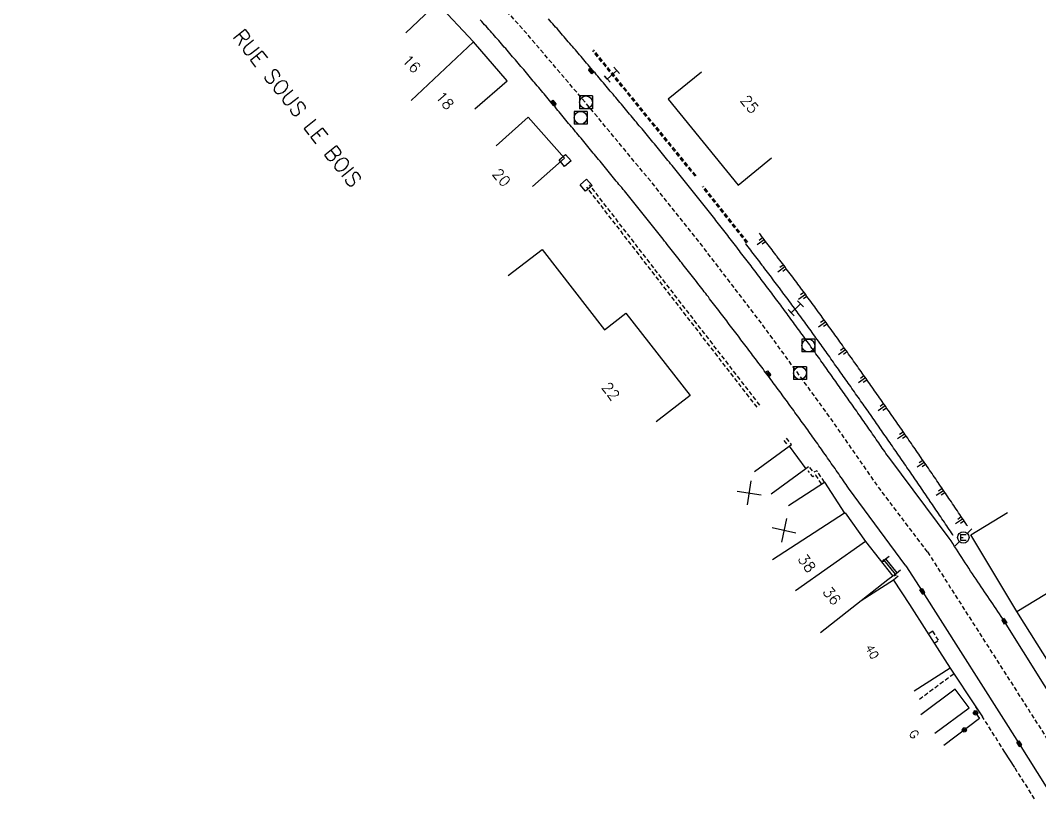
# Model space of a CAD drawing. Header units: millimetres. Extents: x 169000 to 170001, y 126000 to 127001.
# Drawn here: x 169081.7 to 169200.6, y 126756.6 to 126847.5 of the extents above; entities that cross this region are included whole.
import ezdxf
from ezdxf.enums import TextEntityAlignment as Align

# ---------------------------------------------------------------- set-up
doc = ezdxf.new("R2010")
doc.units = ezdxf.units.MM
doc.linetypes.add('DASHED', pattern=[0.75, 0.5, -0.25])
doc.layers.get('0').update_dxf_attribs({"linetype": 'CONTINUOUS'})
for name, color, linetype in [('W0001', 6, 'DASHED'), ('W0008', 7, 'CONTINUOUS'), ('W0100', 7, 'CONTINUOUS'), ('W0105', 7, 'CONTINUOUS'), ('W0112', 1, 'DASHED'), ('W0211', 2, 'CONTINUOUS'), ('W0322', 7, 'CONTINUOUS'), ('W0400', 7, 'CONTINUOUS'), ('W0420', 7, 'CONTINUOUS'), ('W0471', 7, 'CONTINUOUS'), ('W0989', 7, 'CONTINUOUS'), ('W0991', 7, 'CONTINUOUS'), ('W1102', 7, 'CONTINUOUS'), ('W1474', 7, 'CONTINUOUS')]:
    doc.layers.add(name, color=color, linetype=linetype)
doc.styles.get("Standard").update_dxf_attribs({"font": 'romans.shx', "width": 0.85})

# ---------------------------------------------------------------- blocks, each defined once
blk = doc.blocks.new('T400')
for p, q in [((-0.15, 0.3), (0.15, 0.3)), ((-0.15, -0.25), (-0.15, 0.3)), ((-0.15, 0.15), (0.15, 0.15)), ((-0.15, 0), (0.15, 0)), ((0.15, 0.3), (0.15, -0.25)), ((-0.15, -0.15), (0.15, -0.15)), ((-0.15, -0.25), (-0.15, -0.3)), ((-0.15, -0.3), (0.15, -0.3)), ((0.15, -0.3), (0.15, -0.25))]:
    blk.add_line(p, q)
blk = doc.blocks.new('T471')
for p, q in [((-0.333334, 0.333334), (-0.333334, -0.333334)), ((-0.333334, 0.333334), (0.333334, 0.333334)), ((-0.333334, 0), (0, 0)), ((0.500001, 0.500001), (1.000002, 1.000002)), ((-0.500001, -0.500001), (-1.000002, -1.000002)), ((-0.333334, -0.333334), (0.333334, -0.333334))]:
    blk.add_line(p, q)
blk.add_ellipse((0, 0), major_axis=(0.471405, 0.471405), ratio=1, start_param=5.4977871438, end_param=11.780972451)
blk = doc.blocks.new('t322o')
at = {"color": 0, "linetype": 'Continuous'}
for radius in [0.25, 0.15]:
    blk.add_circle((0, 0), radius, dxfattribs=at)
blk = doc.blocks.new('t991o')
at = {"color": 0, "linetype": 'Continuous'}
for p, q in [((-1, 1), (1, -1)), ((-1, -1), (1, 1))]:
    blk.add_line(p, q, dxfattribs=at)
blk = doc.blocks.new('t211o')
at = {"color": 0, "linetype": 'Continuous'}
for p, q in [((-0.29, 0.5), (-0.29, 0)), ((0, 1), (0, 0)), ((0.29, 0.5), (0.29, 0))]:
    blk.add_line(p, q, dxfattribs=at)
blk = doc.blocks.new('t105o')
for p, q in [((-0.5, 0), (0.5, 0)), ((0.5, 0), (0.2, 0.1)), ((0.5, 0), (0.2, -0.1))]:
    blk.add_line(p, q)
blk = doc.blocks.new('T420')
for p, q in [((0.75, 0.75), (-0.75, 0.75)), ((-0.75, 0.75), (-0.75, -0.75)), ((0.75, 0.75), (0.75, -0.75)), ((0.75, -0.75), (-0.75, -0.75))]:
    blk.add_line(p, q)
blk.add_ellipse((0, 0), major_axis=(-0.53, 0.53), ratio=1, start_param=3.926991, end_param=10.210176)
blk = doc.blocks.new('t112o')
at = {"color": 0, "linetype": 'Continuous'}
for p, q in [((-0.5, 0.5), (0.5, 0.5)), ((-0.5, -0.5), (-0.5, 0.5)), ((0.5, 0.5), (0.5, -0.5)), ((0.5, -0.5), (-0.5, -0.5))]:
    blk.add_line(p, q, dxfattribs=at)
blk = doc.blocks.new('T1474')
at = {"color": 0, "linetype": 'Continuous', "flags": 128}
for points in [[(-0.75, -0.5), (-0.75, 0.5)], [(-0.75, 0), (0.75, 0)], [(0.75, 0), (0.75, -0.5), (0.75, 0.5)]]:
    blk.add_lwpolyline(points, dxfattribs=at)

msp = doc.modelspace()

# ---------------------------------------------------------------- linework, layer by layer
at = {"layer": 'W0001', "flags": 128}
msp.add_lwpolyline([(169187.55, 126785.47), (169181.79, 126793.08), (169175.99, 126801.41), (169168.32, 126811.95), (169161.64, 126820.68), (169155.21, 126828.76), (169147.75, 126837.77), (169140.53, 126846.24), (169133.47, 126854.12), (169128.31, 126859.66), (169122.86, 126865.46), (169115.67, 126872.71), (169108.06, 126879.98), (169099.29, 126888.21), (169092.98, 126894.07), (169087.69, 126898.93), (169081.69, 126904.4)], dxfattribs=at)
msp.add_lwpolyline([(169187.55, 126785.47), (169200.8, 126764.76), (169215.43, 126741.64, 0.0001), (169216.83, 126739.49, -0.047), (169218.02, 126737.25), (169224.73, 126720.27), (169232.07, 126708.22), (169240.71, 126694.61), (169255.7, 126670.84), (169255.7, 126670.84)], format="xyb", dxfattribs=at)
at = {"layer": 'W0008'}
msp.add_line((169197.72, 126760.31), (169196.57, 126762.11), dxfattribs=at)
at = {"layer": 'W0008', "flags": 128}
for points in [[(169185.02, 126783.86), (169178.32, 126792.92), (169178.18, 126793.13), (169178.04, 126793.33), (169177.89, 126793.54), (169177.75, 126793.75), (169177.61, 126793.96), (169177.47, 126794.16), (169177.32, 126794.37), (169177.18, 126794.57), (169177.04, 126794.78), (169176.89, 126794.99), (169176.75, 126795.19), (169176.61, 126795.4), (169176.46, 126795.61), (169176.32, 126795.81), (169176.18, 126796.02), (169176.03, 126796.23), (169175.89, 126796.43), (169175.74, 126796.64), (169175.6, 126796.84), (169175.45, 126797.05), (169175.31, 126797.26), (169175.16, 126797.46), (169175.02, 126797.67), (169174.87, 126797.87), (169174.73, 126798.08), (169174.58, 126798.28), (169174.43, 126798.49), (169174.29, 126798.69), (169174.14, 126798.9), (169174, 126799.1), (169173.85, 126799.31), (169173.7, 126799.51), (169173.56, 126799.72), (169173.41, 126799.92), (169173.26, 126800.13), (169173.12, 126800.33), (169172.97, 126800.54), (169172.82, 126800.74), (169172.67, 126800.94), (169172.53, 126801.15), (169172.38, 126801.35), (169172.23, 126801.56), (169172.08, 126801.76), (169171.93, 126801.96), (169171.79, 126802.17), (169171.64, 126802.37), (169171.49, 126802.57), (169171.34, 126802.78), (169171.19, 126802.98), (169171.04, 126803.18), (169170.89, 126803.39), (169170.75, 126803.59), (169170.6, 126803.79), (169170.45, 126803.99), (169170.3, 126804.2), (169170.15, 126804.4), (169170, 126804.6), (169169.85, 126804.8), (169169.7, 126805.01), (169169.55, 126805.21), (169169.4, 126805.41), (169169.25, 126805.61), (169169.1, 126805.82), (169168.95, 126806.02), (169168.8, 126806.22), (169168.65, 126806.42), (169168.5, 126806.62), (169168.35, 126806.82), (169168.2, 126807.02), (169168.05, 126807.22), (169167.9, 126807.43), (169167.75, 126807.63), (169167.6, 126807.83), (169167.44, 126808.03), (169167.29, 126808.23), (169167.14, 126808.43), (169166.99, 126808.63), (169166.84, 126808.83), (169166.69, 126809.03), (169166.54, 126809.23), (169166.39, 126809.43), (169166.24, 126809.63), (169166.08, 126809.83), (169165.93, 126810.03), (169165.78, 126810.23), (169165.63, 126810.43), (169165.48, 126810.63), (169165.33, 126810.83), (169165.17, 126811.03), (169165.02, 126811.23), (169164.87, 126811.43), (169164.72, 126811.63), (169164.56, 126811.83), (169164.41, 126812.03), (169164.26, 126812.23), (169164.11, 126812.43), (169163.96, 126812.63), (169163.8, 126812.83), (169163.65, 126813.03), (169163.5, 126813.23), (169163.34, 126813.43), (169163.19, 126813.63), (169163.04, 126813.83), (169162.89, 126814.03), (169162.73, 126814.23), (169162.58, 126814.43), (169162.43, 126814.63), (169162.27, 126814.82), (169162.12, 126815.02), (169161.97, 126815.22), (169161.81, 126815.42), (169161.66, 126815.62), (169161.5, 126815.82), (169161.35, 126816.02), (169161.2, 126816.22), (169161.04, 126816.41), (169160.89, 126816.61), (169160.74, 126816.81), (169160.58, 126817.01), (169160.43, 126817.21), (169160.27, 126817.41), (169160.12, 126817.6), (169159.96, 126817.8), (169159.81, 126818), (169159.65, 126818.2), (169159.5, 126818.4), (169159.35, 126818.59), (169159.19, 126818.79), (169159.04, 126818.99), (169158.88, 126819.19), (169158.73, 126819.38), (169158.57, 126819.58), (169158.42, 126819.78), (169158.26, 126819.98), (169158.11, 126820.17), (169157.95, 126820.37), (169157.79, 126820.57), (169157.64, 126820.77), (169157.48, 126820.96), (169157.33, 126821.16), (169157.17, 126821.36), (169157.02, 126821.56), (169156.86, 126821.75), (169156.7, 126821.95), (169156.55, 126822.15), (169156.39, 126822.34), (169156.24, 126822.54), (169156.08, 126822.74), (169155.93, 126822.93), (169155.77, 126823.13), (169155.61, 126823.32), (169155.46, 126823.52), (169155.3, 126823.71), (169155.15, 126823.91), (169154.99, 126824.1), (169154.84, 126824.3), (169154.68, 126824.49), (169154.52, 126824.68), (169154.37, 126824.88), (169154.21, 126825.07), (169154.06, 126825.27), (169153.9, 126825.46), (169153.74, 126825.65), (169153.59, 126825.85), (169153.43, 126826.04), (169153.27, 126826.24), (169153.12, 126826.43), (169152.96, 126826.62), (169152.8, 126826.82), (169152.65, 126827.01), (169152.49, 126827.2), (169152.33, 126827.4), (169152.17, 126827.59), (169152.02, 126827.78), (169151.86, 126827.98), (169151.7, 126828.17), (169151.54, 126828.36), (169151.39, 126828.56), (169151.23, 126828.75), (169151.07, 126828.94), (169150.91, 126829.13), (169150.76, 126829.33), (169150.6, 126829.52), (169150.44, 126829.71), (169150.28, 126829.91), (169150.12, 126830.1), (169149.97, 126830.29), (169149.81, 126830.48), (169149.65, 126830.68), (169149.49, 126830.87), (169149.33, 126831.06), (169149.17, 126831.25), (169149.01, 126831.44), (169148.86, 126831.64), (169148.7, 126831.83), (169148.54, 126832.02), (169148.38, 126832.21), (169148.22, 126832.4), (169148.06, 126832.6), (169147.9, 126832.79), (169147.74, 126832.98), (169147.58, 126833.17), (169147.43, 126833.36), (169147.27, 126833.56), (169147.11, 126833.75), (169146.95, 126833.94), (169146.79, 126834.13), (169146.63, 126834.32), (169146.47, 126834.51), (169146.31, 126834.71), (169146.15, 126834.9), (169145.99, 126835.09), (169145.83, 126835.28), (169145.67, 126835.47), (169145.51, 126835.66), (169145.35, 126835.85), (169145.19, 126836.05), (169145.03, 126836.24), (169144.87, 126836.43), (169144.71, 126836.62), (169144.55, 126836.81), (169144.4, 126837), (169144.24, 126837.19), (169144.08, 126837.39), (169143.92, 126837.58), (169143.76, 126837.77), (169143.6, 126837.96), (169143.44, 126838.15), (169143.28, 126838.34), (169143.12, 126838.53), (169142.96, 126838.72), (169142.81, 126838.91), (169142.65, 126839.1), (169142.49, 126839.29), (169142.33, 126839.48), (169142.17, 126839.66), (169142.01, 126839.85), (169141.85, 126840.04), (169141.69, 126840.23), (169141.53, 126840.42), (169141.37, 126840.61), (169141.21, 126840.8), (169141.05, 126840.99), (169140.89, 126841.18), (169140.74, 126841.37), (169140.58, 126841.56), (169140.42, 126841.75), (169140.26, 126841.94), (169140.1, 126842.13), (169139.93, 126842.32), (169139.77, 126842.5), (169139.61, 126842.69), (169139.45, 126842.88), (169139.29, 126843.07), (169139.13, 126843.26), (169138.97, 126843.45), (169138.81, 126843.63), (169138.65, 126843.82), (169138.49, 126844.01), (169138.32, 126844.2), (169138.16, 126844.38), (169138, 126844.57), (169137.84, 126844.76), (169137.67, 126844.94), (169137.51, 126845.13), (169137.35, 126845.32), (169137.18, 126845.5), (169137.02, 126845.69), (169136.86, 126845.87), (169136.69, 126846.06), (169136.53, 126846.24), (169136.36, 126846.43), (169136.19, 126846.62), (169136.03, 126846.81), (169135.86, 126846.99), (169135.69, 126847.18), (169135.53, 126847.37), (169135.36, 126847.55)], [(169190.08, 126787.08), (169183.13, 126796.36), (169182.98, 126796.56), (169182.84, 126796.77), (169182.7, 126796.97), (169182.56, 126797.18), (169182.42, 126797.38), (169182.27, 126797.59), (169182.13, 126797.79), (169181.99, 126798), (169181.85, 126798.2), (169181.71, 126798.41), (169181.56, 126798.61), (169181.42, 126798.82), (169181.28, 126799.02), (169181.14, 126799.23), (169180.99, 126799.43), (169180.85, 126799.64), (169180.71, 126799.84), (169180.57, 126800.05), (169180.42, 126800.25), (169180.28, 126800.46), (169180.14, 126800.66), (169179.99, 126800.86), (169179.85, 126801.07), (169179.71, 126801.27), (169179.57, 126801.48), (169179.42, 126801.68), (169179.28, 126801.89), (169179.14, 126802.09), (169178.99, 126802.29), (169178.85, 126802.5), (169178.71, 126802.7), (169178.56, 126802.91), (169178.42, 126803.11), (169178.27, 126803.31), (169178.13, 126803.52), (169177.99, 126803.72), (169177.84, 126803.93), (169177.7, 126804.13), (169177.56, 126804.33), (169177.41, 126804.54), (169177.27, 126804.74), (169177.12, 126804.94), (169176.98, 126805.15), (169176.84, 126805.35), (169176.69, 126805.55), (169176.55, 126805.76), (169176.4, 126805.96), (169176.26, 126806.16), (169176.11, 126806.37), (169175.97, 126806.57), (169175.83, 126806.77), (169175.68, 126806.98), (169175.54, 126807.18), (169175.39, 126807.38), (169175.25, 126807.59), (169175.1, 126807.79), (169174.96, 126807.99), (169174.81, 126808.2), (169174.67, 126808.4), (169174.52, 126808.6), (169174.38, 126808.81), (169174.23, 126809.01), (169174.09, 126809.21), (169173.94, 126809.41), (169173.8, 126809.62), (169173.65, 126809.82), (169173.51, 126810.02), (169173.36, 126810.23), (169173.21, 126810.43), (169173.07, 126810.63), (169172.92, 126810.83), (169172.77, 126811.04), (169172.63, 126811.24), (169172.48, 126811.44), (169172.33, 126811.64), (169172.19, 126811.85), (169172.04, 126812.05), (169171.89, 126812.25), (169171.74, 126812.45), (169171.59, 126812.65), (169171.45, 126812.85), (169171.3, 126813.06), (169171.15, 126813.26), (169171, 126813.46), (169170.85, 126813.66), (169170.7, 126813.86), (169170.55, 126814.06), (169170.41, 126814.26), (169170.26, 126814.46), (169170.11, 126814.66), (169169.96, 126814.86), (169169.81, 126815.06), (169169.66, 126815.26), (169169.51, 126815.46), (169169.36, 126815.66), (169169.21, 126815.86), (169169.06, 126816.06), (169168.91, 126816.26), (169168.76, 126816.46), (169168.61, 126816.66), (169168.46, 126816.86), (169168.3, 126817.06), (169168.15, 126817.26), (169168, 126817.46), (169167.85, 126817.66), (169167.7, 126817.86), (169167.55, 126818.06), (169167.4, 126818.26), (169167.25, 126818.46), (169167.1, 126818.65), (169166.95, 126818.85), (169166.8, 126819.05), (169166.65, 126819.24), (169166.5, 126819.44), (169166.35, 126819.64), (169166.2, 126819.84), (169166.04, 126820.03), (169165.89, 126820.23), (169165.74, 126820.43), (169165.59, 126820.62), (169165.44, 126820.82), (169165.29, 126821.02), (169165.14, 126821.21), (169164.99, 126821.41), (169164.84, 126821.6), (169164.69, 126821.8), (169164.53, 126822), (169164.38, 126822.19), (169164.23, 126822.39), (169164.08, 126822.58), (169163.93, 126822.78), (169163.78, 126822.98), (169163.62, 126823.17), (169163.47, 126823.37), (169163.32, 126823.56), (169163.17, 126823.76), (169163.01, 126823.95), (169162.86, 126824.15), (169162.71, 126824.34), (169162.56, 126824.54), (169162.4, 126824.73), (169162.25, 126824.93), (169162.1, 126825.12), (169161.94, 126825.32), (169161.79, 126825.51), (169161.64, 126825.71), (169161.48, 126825.9), (169161.33, 126826.09), (169161.17, 126826.29), (169161.02, 126826.48), (169160.87, 126826.68), (169160.71, 126826.87), (169160.56, 126827.06), (169160.4, 126827.26), (169160.25, 126827.45), (169160.09, 126827.65), (169159.94, 126827.84), (169159.78, 126828.03), (169159.63, 126828.23), (169159.47, 126828.42), (169159.31, 126828.62), (169159.15, 126828.81), (169159, 126829.01), (169158.84, 126829.2), (169158.68, 126829.4), (169158.52, 126829.59), (169158.37, 126829.79), (169158.21, 126829.98), (169158.05, 126830.18), (169157.89, 126830.37), (169157.73, 126830.57), (169157.57, 126830.76), (169157.42, 126830.95), (169157.26, 126831.15), (169157.1, 126831.34), (169156.94, 126831.54), (169156.78, 126831.73), (169156.62, 126831.92), (169156.46, 126832.12), (169156.3, 126832.31), (169156.15, 126832.51), (169155.99, 126832.7), (169155.83, 126832.89), (169155.67, 126833.09), (169155.51, 126833.28), (169155.35, 126833.47), (169155.19, 126833.67), (169155.03, 126833.86), (169154.87, 126834.05), (169154.71, 126834.25), (169154.55, 126834.44), (169154.39, 126834.63), (169154.23, 126834.83), (169154.07, 126835.02), (169153.91, 126835.21), (169153.75, 126835.4), (169153.59, 126835.6), (169153.43, 126835.79), (169153.27, 126835.98), (169153.11, 126836.18), (169152.95, 126836.37), (169152.78, 126836.56), (169152.62, 126836.75), (169152.46, 126836.94), (169152.3, 126837.14), (169152.14, 126837.33), (169151.98, 126837.52), (169151.82, 126837.71), (169151.66, 126837.91), (169151.5, 126838.1), (169151.34, 126838.29), (169151.17, 126838.48), (169151.01, 126838.67), (169150.85, 126838.87), (169150.69, 126839.06), (169150.53, 126839.25), (169150.37, 126839.44), (169150.2, 126839.63), (169150.04, 126839.82), (169149.88, 126840.02), (169149.72, 126840.21), (169149.56, 126840.4), (169149.4, 126840.59), (169149.23, 126840.78), (169149.07, 126840.97), (169148.91, 126841.16), (169148.75, 126841.36), (169148.58, 126841.55), (169148.42, 126841.74), (169148.26, 126841.93), (169148.09, 126842.13), (169147.93, 126842.32), (169147.77, 126842.51), (169147.6, 126842.7), (169147.44, 126842.89), (169147.28, 126843.09), (169147.11, 126843.28), (169146.95, 126843.47), (169146.78, 126843.66), (169146.62, 126843.85), (169146.45, 126844.04), (169146.29, 126844.24), (169146.13, 126844.43), (169145.96, 126844.62), (169145.8, 126844.81), (169145.63, 126845), (169145.47, 126845.19), (169145.3, 126845.38), (169145.14, 126845.57), (169144.97, 126845.76), (169144.81, 126845.96), (169144.64, 126846.15), (169144.47, 126846.34), (169144.31, 126846.53), (169144.14, 126846.72), (169143.98, 126846.91), (169143.81, 126847.1), (169143.64, 126847.29), (169143.48, 126847.48), (169143.31, 126847.67)]]:
    msp.add_lwpolyline(points, dxfattribs=at)
at = {"layer": 'W0008'}
for points in [[(169203.36, 126766.43), (169196.51, 126777.37, 0.0093), (169194.99, 126779.69, -0.0003), (169193.42, 126781.98, -0.0042), (169191.74, 126784.52, -0.0014), (169190.08, 126787.08), (169190.08, 126787.08)], [(169185.02, 126783.86), (169186.94, 126780.88), (169198.24, 126763.1), (169208.95, 126746.03, 0.0012)]]:
    msp.add_lwpolyline(points, format="xyb", dxfattribs=at)
msp.add_lwpolyline([(169190.2, 126771.93), (169193.17, 126767.39), (169193.43, 126767.04), (169193.97, 126766.23), (169193.97, 126766.23)], dxfattribs=at)
at = {"layer": 'W0100', "flags": 128}
for points in [[(169134.71, 126837.18), (169138.49, 126840.46), (169134.55, 126845), (169130.31, 126849.49), (169126.67, 126846.05)], [(169161.17, 126841.46), (169157.29, 126838.3), (169165.45, 126828.28), (169169.32, 126831.44)], [(169141.46, 126828.1), (169145.2, 126831.42), (169140.95, 126836.2), (169137.21, 126832.87)], [(169138.63, 126817.72), (169142.58, 126820.78), (169149.87, 126811.4), (169152.36, 126813.32), (169159.85, 126803.72), (169155.9, 126800.65)], [(169167.37, 126794.85), (169171.41, 126797.8), (169173.33, 126795.18), (169169.29, 126792.23)], [(169171.31, 126790.91), (169175.52, 126793.62), (169177.86, 126789.98), (169177.95, 126790.05), (169180.32, 126786.68), (169183.49, 126782.64), (169182.92, 126782.2)], [(169183.81, 126782.86), (169182.5, 126784.5)], [(169184, 126783.02), (169182.69, 126784.65)]]:
    msp.add_lwpolyline(points, dxfattribs=at)
at = {"layer": 'W0100'}
for points in [[(169226.02, 126749.22), (169224.16, 126747.49), (169225.82, 126745.81), (169221.17, 126741.71), (169218.85, 126745.46), (169215.87, 126750.19), (169209.42, 126760.12), (169206.04, 126765.52), (169201.85, 126772.32), (169197.98, 126778.53), (169192.61, 126787.48), (169196.89, 126790.06), (169196.89, 126790.06)], [(169184.13, 126782.63), (169183.56, 126782.19), (169185.46, 126779.35), (169187.44, 126776.22), (169190.2, 126771.93), (169186, 126769.22), (169186, 126769.22)], [(169188.4, 126764.31), (169192.41, 126767.29), (169190.79, 126769.46), (169186.78, 126766.47), (169186.78, 126766.47)]]:
    msp.add_lwpolyline(points, dxfattribs=at)
at = {"layer": 'W0112'}
for p, q in [((169190.6, 126771.23), (169186.61, 126768.27)), ((169193.43, 126767.04), (169193.17, 126767.39)), ((169196.57, 126762.11), (169193.97, 126766.23)), ((169200.04, 126756.67), (169197.72, 126760.31))]:
    msp.add_line(p, q, dxfattribs=at)
at = {"layer": 'W0112', "flags": 128}
for points in [[(169160.42, 126829.3), (169148.47, 126843.95)], [(169160.53, 126829.4), (169148.58, 126844.04)], [(169167.98, 126802.61), (169148.12, 126828.29)], [(169167.65, 126802.36), (169147.79, 126828.03)], [(169166.44, 126821.52), (169161.29, 126828.07)], [(169166.56, 126821.61), (169161.41, 126828.16)], [(169171.12, 126798.07), (169170.78, 126798.51)], [(169171.41, 126797.8), (169171.66, 126798.01), (169171.1, 126798.76)], [(169175.52, 126793.62), (169174.64, 126794.95), (169174.26, 126794.76), (169173.71, 126795.47), (169173.33, 126795.18)], [(169175.18, 126793.4), (169174.5, 126794.43), (169174.15, 126794.25), (169173.64, 126794.91), (169173.57, 126794.86)]]:
    msp.add_lwpolyline(points, dxfattribs=at)
at = {"layer": 'W0112'}
msp.add_lwpolyline([(169188.33, 126774.84), (169188.83, 126775.16), (169188.16, 126776.23), (169187.64, 126775.9), (169187.64, 126775.9)], dxfattribs=at)
at = {"layer": 'W0211', "flags": 128}
for points in [[(169192.2, 126788.52), (169192.15, 126788.6, 0.000068), (169192.15, 126788.6), (169192.01, 126788.81, 0.000068), (169192.01, 126788.81), (169191.87, 126789.02, 0.000068), (169191.87, 126789.02), (169191.73, 126789.22, 0.000068), (169191.73, 126789.22), (169191.59, 126789.43, 0.000068), (169191.59, 126789.43), (169191.45, 126789.64, 0.000068), (169191.45, 126789.64), (169191.31, 126789.85, 0.000068), (169191.31, 126789.85), (169191.17, 126790.05, 0.000068), (169191.17, 126790.05), (169191.03, 126790.26, 0.000068), (169191.03, 126790.26), (169190.89, 126790.47, 0.000068), (169190.89, 126790.47), (169190.75, 126790.68, 0.000068), (169190.75, 126790.68), (169190.61, 126790.88, 0.000068), (169190.61, 126790.88), (169190.47, 126791.09, 0.000068), (169190.47, 126791.09), (169190.33, 126791.3, 0.000068), (169190.33, 126791.3), (169190.19, 126791.5, 0.000068), (169190.19, 126791.5), (169190.05, 126791.71, 0.000068), (169190.05, 126791.71), (169189.91, 126791.92, 0.000068), (169189.91, 126791.92), (169189.77, 126792.13, 0.000068), (169189.77, 126792.13), (169189.63, 126792.33, 0.000068), (169189.62, 126792.33), (169189.48, 126792.54, 0.000068), (169189.48, 126792.54), (169189.34, 126792.75, 0.000068), (169189.34, 126792.75), (169189.2, 126792.95, 0.000068), (169189.2, 126792.95), (169189.06, 126793.16, 0.000068), (169189.06, 126793.16), (169188.92, 126793.37, 0.000068), (169188.92, 126793.37), (169188.78, 126793.57, 0.000068), (169188.78, 126793.57), (169188.64, 126793.78, 0.000068), (169188.64, 126793.78), (169188.5, 126793.99, 0.000068), (169188.5, 126793.99), (169188.36, 126794.19, 0.000068), (169188.36, 126794.19), (169188.22, 126794.4, 0.000068), (169188.22, 126794.4), (169188.07, 126794.61, 0.000068), (169188.07, 126794.61), (169187.93, 126794.81, 0.000068), (169187.93, 126794.81), (169187.79, 126795.02, 0.000068), (169187.79, 126795.02), (169187.65, 126795.23, 0.000068), (169187.65, 126795.23), (169187.51, 126795.43, 0.000068), (169187.51, 126795.43), (169187.37, 126795.64, 0.000068), (169187.37, 126795.64), (169187.23, 126795.85, 0.000068), (169187.23, 126795.85), (169187.08, 126796.05, 0.000068), (169187.08, 126796.05), (169186.94, 126796.26, 0.000068), (169186.94, 126796.26), (169186.8, 126796.46, 0.000068), (169186.8, 126796.46), (169186.66, 126796.67, 0.000068), (169186.66, 126796.67), (169186.52, 126796.88, 0.000068), (169186.52, 126796.88), (169186.38, 126797.08, 0.000068), (169186.38, 126797.08), (169186.23, 126797.29, 0.000068), (169186.23, 126797.29), (169186.09, 126797.49, 0.000068), (169186.09, 126797.5), (169185.95, 126797.7, 0.000068), (169185.95, 126797.7), (169185.81, 126797.91, 0.000068), (169185.81, 126797.91), (169185.67, 126798.11, 0.000068), (169185.67, 126798.11), (169185.52, 126798.32, 0.000068), (169185.52, 126798.32), (169185.38, 126798.52, 0.000068), (169185.38, 126798.53), (169185.24, 126798.73, 0.000068), (169185.24, 126798.73), (169185.1, 126798.94, 0.000068), (169185.1, 126798.94), (169184.95, 126799.14, 0.000068), (169184.95, 126799.14), (169184.81, 126799.35, 0.000068), (169184.81, 126799.35), (169184.67, 126799.55, 0.000068), (169184.67, 126799.55), (169184.53, 126799.76, 0.000068), (169184.53, 126799.76), (169184.38, 126799.96, 0.000068), (169184.38, 126799.96), (169184.24, 126800.17, 0.000068), (169184.24, 126800.17), (169184.1, 126800.38, 0.000068), (169184.1, 126800.38), (169183.96, 126800.58, 0.000068), (169183.95, 126800.58), (169183.81, 126800.79, 0.000068), (169183.81, 126800.79), (169183.67, 126800.99, 0.000068), (169183.67, 126800.99), (169183.53, 126801.2, 0.000068), (169183.53, 126801.2), (169183.38, 126801.4, 0.000068), (169183.38, 126801.4), (169183.24, 126801.61, 0.000068), (169183.24, 126801.61), (169183.1, 126801.81, 0.000068), (169183.1, 126801.81), (169182.95, 126802.02, 0.000068), (169182.95, 126802.02), (169182.81, 126802.22, 0.000068), (169182.81, 126802.22), (169182.67, 126802.43, 0.000068), (169182.67, 126802.43), (169182.52, 126802.63, 0.000068), (169182.52, 126802.63), (169182.38, 126802.84, 0.000068), (169182.38, 126802.84), (169182.24, 126803.04, 0.000068), (169182.24, 126803.04), (169182.09, 126803.25, 0.000068), (169182.09, 126803.25), (169181.95, 126803.45, 0.000068), (169181.95, 126803.45), (169181.81, 126803.66, 0.000068), (169181.81, 126803.66), (169181.66, 126803.86, 0.000068), (169181.66, 126803.86), (169181.52, 126804.07, 0.000068), (169181.52, 126804.07), (169181.37, 126804.27, 0.000068), (169181.37, 126804.27), (169181.23, 126804.48, 0.000068), (169181.23, 126804.48), (169181.09, 126804.68, 0.000068), (169181.09, 126804.68), (169180.94, 126804.89, 0.000068), (169180.94, 126804.89), (169180.8, 126805.09, 0.000068), (169180.8, 126805.09), (169180.65, 126805.3, 0.000068), (169180.65, 126805.3), (169180.51, 126805.5, 0.000068), (169180.51, 126805.5), (169180.37, 126805.7, 0.000068), (169180.37, 126805.71), (169180.22, 126805.91, 0.000068), (169180.22, 126805.91), (169180.08, 126806.11, 0.000068), (169180.08, 126806.11), (169179.93, 126806.32, 0.000068), (169179.93, 126806.32), (169179.79, 126806.52, 0.000068), (169179.79, 126806.52), (169179.64, 126806.73, 0.000068), (169179.64, 126806.73), (169179.5, 126806.93, 0.000068), (169179.5, 126806.93), (169179.36, 126807.14, 0.000068), (169179.35, 126807.14), (169179.21, 126807.34, 0.000068), (169179.21, 126807.34), (169179.07, 126807.54, 0.000068), (169179.07, 126807.54), (169178.92, 126807.75, 0.000068), (169178.92, 126807.75), (169178.78, 126807.95, 0.000068), (169178.78, 126807.95), (169178.63, 126808.16, 0.000068), (169178.63, 126808.16), (169178.49, 126808.36, 0.000068), (169178.49, 126808.36), (169178.34, 126808.56, 0.000068), (169178.34, 126808.56), (169178.2, 126808.77, 0.000068), (169178.2, 126808.77), (169178.05, 126808.97, 0.000068), (169178.05, 126808.97), (169177.91, 126809.18, 0.000068), (169177.91, 126809.18), (169177.76, 126809.38, 0.000068), (169177.76, 126809.38), (169177.62, 126809.58, 0.000068), (169177.61, 126809.58), (169177.47, 126809.79, 0.000068), (169177.47, 126809.79), (169177.32, 126809.99, 0.000068), (169177.32, 126809.99), (169177.18, 126810.19, 0.000068), (169177.18, 126810.19), (169177.03, 126810.4, 0.000068), (169177.03, 126810.4), (169176.89, 126810.6, 0.000068), (169176.89, 126810.6), (169176.74, 126810.8, 0.000068), (169176.74, 126810.81), (169176.6, 126811.01, 0.000068), (169176.6, 126811.01), (169176.45, 126811.21, 0.000068), (169176.45, 126811.21), (169176.31, 126811.41, 0.000068), (169176.3, 126811.42), (169176.16, 126811.62, 0.000068), (169176.16, 126811.62), (169176.01, 126811.82, 0.000151), (169176.01, 126811.82), (169175.87, 126812.03, 0.000233), (169175.86, 126812.03), (169175.72, 126812.23, 0.000229), (169175.72, 126812.23), (169175.57, 126812.44, 0.000226), (169175.57, 126812.44), (169175.42, 126812.64, 0.000222), (169175.42, 126812.64), (169175.27, 126812.85, 0.000219), (169175.27, 126812.85), (169175.13, 126813.05, 0.000216), (169175.12, 126813.05), (169174.98, 126813.26, 0.000212), (169174.98, 126813.26), (169174.83, 126813.46, 0.000209), (169174.83, 126813.46), (169174.68, 126813.66, 0.000206), (169174.68, 126813.67), (169174.53, 126813.87, 0.000202), (169174.53, 126813.87), (169174.38, 126814.07, 0.000199), (169174.38, 126814.07), (169174.23, 126814.28, 0.000195), (169174.23, 126814.28), (169174.08, 126814.48, 0.000192), (169174.08, 126814.48), (169173.93, 126814.68, 0.000189), (169173.93, 126814.68), (169173.78, 126814.89, 0.000185), (169173.78, 126814.89), (169173.63, 126815.09, 0.000182), (169173.63, 126815.09), (169173.48, 126815.29, 0.000178), (169173.48, 126815.29), (169173.33, 126815.49, 0.000175), (169173.33, 126815.5), (169173.18, 126815.7, 0.000172), (169173.18, 126815.7), (169173.03, 126815.9, 0.000168), (169173.03, 126815.9), (169172.88, 126816.1, 0.000165), (169172.88, 126816.1), (169172.73, 126816.3, 0.000162), (169172.73, 126816.31), (169172.58, 126816.51, 0.000158), (169172.58, 126816.51), (169172.43, 126816.71, 0.000155), (169172.43, 126816.71), (169172.28, 126816.91, 0.000151), (169172.28, 126816.91), (169172.13, 126817.11, 0.000148), (169172.13, 126817.11), (169171.98, 126817.31, 0.000145), (169171.98, 126817.31), (169171.83, 126817.52, 0.000141), (169171.83, 126817.52), (169171.68, 126817.72, 0.000138), (169171.68, 126817.72), (169171.53, 126817.92, 0.000134), (169171.52, 126817.92), (169171.37, 126818.12, 0.000131), (169171.37, 126818.12), (169171.22, 126818.32, 0.000128), (169171.22, 126818.32), (169171.07, 126818.52, 0.000124), (169171.07, 126818.52), (169170.92, 126818.72, 0.000121), (169170.92, 126818.72), (169170.77, 126818.92, 0.000118), (169170.77, 126818.92), (169170.62, 126819.12, 0.000114), (169170.62, 126819.12), (169170.46, 126819.32, 0.000111), (169170.46, 126819.32), (169170.31, 126819.52, 0.000107), (169170.31, 126819.52), (169170.16, 126819.72, 0.000104), (169170.16, 126819.73), (169170.01, 126819.92, 0.000101), (169170.01, 126819.93), (169169.86, 126820.12, 0.000097), (169169.86, 126820.13), (169169.7, 126820.32, 0.000093), (169169.7, 126820.33), (169169.55, 126820.52, 0.000093), (169169.55, 126820.52), (169169.4, 126820.72, 0.000095), (169169.4, 126820.72), (169169.25, 126820.92, 0.000096), (169169.25, 126820.92), (169169.1, 126821.12, 0.000098), (169169.1, 126821.12), (169168.95, 126821.31, 0.0001), (169168.95, 126821.32), (169168.8, 126821.51, 0.000102), (169168.8, 126821.51), (169168.65, 126821.71, 0.000104), (169168.65, 126821.71), (169168.5, 126821.91, 0.000106), (169168.5, 126821.91), (169168.34, 126822.11, 0.000107), (169168.34, 126822.11), (169168.19, 126822.3, 0.000109), (169168.19, 126822.3), (169168.04, 126822.5, 0.000111), (169168.04, 126822.5), (169167.92, 126822.66)], [(169190.54, 126787.4), (169190.49, 126787.48, 0.000068), (169190.49, 126787.48), (169190.35, 126787.69, 0.000068), (169190.35, 126787.69), (169190.21, 126787.9, 0.000068), (169190.21, 126787.9), (169190.07, 126788.11, 0.000068), (169190.07, 126788.11), (169189.93, 126788.31, 0.000068), (169189.93, 126788.31), (169189.79, 126788.52, 0.000068), (169189.79, 126788.52), (169189.65, 126788.73, 0.000068), (169189.65, 126788.73), (169189.51, 126788.93, 0.000068), (169189.51, 126788.93), (169189.37, 126789.14, 0.000068), (169189.37, 126789.14), (169189.23, 126789.35, 0.000068), (169189.23, 126789.35), (169189.09, 126789.55, 0.000068), (169189.09, 126789.56), (169188.95, 126789.76, 0.000068), (169188.95, 126789.76), (169188.81, 126789.97, 0.000068), (169188.81, 126789.97), (169188.67, 126790.18, 0.000068), (169188.67, 126790.18), (169188.53, 126790.38, 0.000068), (169188.53, 126790.38), (169188.39, 126790.59, 0.000068), (169188.39, 126790.59), (169188.25, 126790.8, 0.000068), (169188.25, 126790.8), (169188.11, 126791, 0.000068), (169188.11, 126791), (169187.97, 126791.21, 0.000068), (169187.97, 126791.21), (169187.83, 126791.41, 0.000068), (169187.83, 126791.42), (169187.69, 126791.62, 0.000068), (169187.69, 126791.62), (169187.55, 126791.83, 0.000068), (169187.55, 126791.83), (169187.41, 126792.03, 0.000068), (169187.41, 126792.03), (169187.27, 126792.24, 0.000068), (169187.27, 126792.24), (169187.13, 126792.45, 0.000068), (169187.13, 126792.45), (169186.99, 126792.65, 0.000068), (169186.99, 126792.65), (169186.85, 126792.86, 0.000068), (169186.85, 126792.86), (169186.71, 126793.07, 0.000068), (169186.71, 126793.07), (169186.56, 126793.27, 0.000068), (169186.56, 126793.27), (169186.42, 126793.48, 0.000068), (169186.42, 126793.48), (169186.28, 126793.68, 0.000068), (169186.28, 126793.68), (169186.14, 126793.89, 0.000068), (169186.14, 126793.89), (169186, 126794.1, 0.000068), (169186, 126794.1), (169185.86, 126794.3, 0.000068), (169185.86, 126794.3), (169185.72, 126794.51, 0.000068), (169185.72, 126794.51), (169185.58, 126794.71, 0.000068), (169185.58, 126794.71), (169185.44, 126794.92, 0.000068), (169185.44, 126794.92), (169185.29, 126795.13, 0.000068), (169185.29, 126795.13), (169185.15, 126795.33, 0.000068), (169185.15, 126795.33), (169185.01, 126795.54, 0.000068), (169185.01, 126795.54), (169184.87, 126795.74, 0.000068), (169184.87, 126795.74), (169184.73, 126795.95, 0.000068), (169184.73, 126795.95), (169184.59, 126796.15, 0.000068), (169184.59, 126796.15), (169184.45, 126796.36, 0.000068), (169184.45, 126796.36), (169184.3, 126796.57, 0.000068), (169184.3, 126796.57), (169184.16, 126796.77, 0.000068), (169184.16, 126796.77), (169184.02, 126796.98, 0.000068), (169184.02, 126796.98), (169183.88, 126797.18, 0.000068), (169183.88, 126797.18), (169183.74, 126797.39, 0.000068), (169183.74, 126797.39), (169183.59, 126797.59, 0.000068), (169183.59, 126797.59), (169183.45, 126797.8, 0.000068), (169183.45, 126797.8), (169183.31, 126798, 0.000068), (169183.31, 126798), (169183.17, 126798.21, 0.000068), (169183.17, 126798.21), (169183.03, 126798.41, 0.000068), (169183.03, 126798.41), (169182.88, 126798.62, 0.000068), (169182.88, 126798.62), (169182.74, 126798.82, 0.000068), (169182.74, 126798.82), (169182.6, 126799.03, 0.000068), (169182.6, 126799.03), (169182.46, 126799.23, 0.000068), (169182.46, 126799.23), (169182.31, 126799.44, 0.000068), (169182.31, 126799.44), (169182.17, 126799.64, 0.000068), (169182.17, 126799.64), (169182.03, 126799.85, 0.000068), (169182.03, 126799.85), (169181.89, 126800.05, 0.000068), (169181.89, 126800.05), (169181.74, 126800.26, 0.000068), (169181.74, 126800.26), (169181.6, 126800.46, 0.000068), (169181.6, 126800.46), (169181.46, 126800.67, 0.000068), (169181.46, 126800.67), (169181.31, 126800.87, 0.000068), (169181.31, 126800.87), (169181.17, 126801.08, 0.000068), (169181.17, 126801.08), (169181.03, 126801.28, 0.000068), (169181.03, 126801.28), (169180.88, 126801.49, 0.000068), (169180.88, 126801.49), (169180.74, 126801.69, 0.000068), (169180.74, 126801.69), (169180.6, 126801.9, 0.000068), (169180.6, 126801.9), (169180.46, 126802.1, 0.000068), (169180.46, 126802.1), (169180.31, 126802.31, 0.000068), (169180.31, 126802.31), (169180.17, 126802.51, 0.000068), (169180.17, 126802.51), (169180.03, 126802.71, 0.000068), (169180.02, 126802.71), (169179.88, 126802.92, 0.000068), (169179.88, 126802.92), (169179.74, 126803.12, 0.000068), (169179.74, 126803.12), (169179.59, 126803.33, 0.000068), (169179.59, 126803.33), (169179.45, 126803.53, 0.000068), (169179.45, 126803.53), (169179.31, 126803.74, 0.000068), (169179.31, 126803.74), (169179.16, 126803.94, 0.000068), (169179.16, 126803.94), (169179.02, 126804.14, 0.000068), (169179.02, 126804.14), (169178.88, 126804.35, 0.000068), (169178.88, 126804.35), (169178.73, 126804.55, 0.000068), (169178.73, 126804.55), (169178.59, 126804.76, 0.000068), (169178.59, 126804.76), (169178.44, 126804.96, 0.000068), (169178.44, 126804.96), (169178.3, 126805.16, 0.000068), (169178.3, 126805.16), (169178.16, 126805.37, 0.000068), (169178.16, 126805.37), (169178.01, 126805.57, 0.000068), (169178.01, 126805.57), (169177.87, 126805.78, 0.000068), (169177.87, 126805.78), (169177.72, 126805.98, 0.000068), (169177.72, 126805.98), (169177.58, 126806.18, 0.000068), (169177.58, 126806.18), (169177.43, 126806.39, 0.000068), (169177.43, 126806.39), (169177.29, 126806.59, 0.000068), (169177.29, 126806.59), (169177.15, 126806.79, 0.000068), (169177.14, 126806.79), (169177, 126807, 0.000068), (169177, 126807), (169176.86, 126807.2, 0.000068), (169176.86, 126807.2), (169176.71, 126807.4, 0.000068), (169176.71, 126807.4), (169176.57, 126807.61, 0.000068), (169176.57, 126807.61), (169176.42, 126807.81, 0.000068), (169176.42, 126807.81), (169176.28, 126808.01, 0.000068), (169176.28, 126808.02), (169176.13, 126808.22, 0.000068), (169176.13, 126808.22), (169175.99, 126808.42, 0.000068), (169175.99, 126808.42), (169175.84, 126808.62, 0.000068), (169175.84, 126808.63), (169175.7, 126808.83, 0.000068), (169175.7, 126808.83), (169175.55, 126809.03, 0.000068), (169175.55, 126809.03), (169175.41, 126809.23, 0.000068), (169175.41, 126809.23), (169175.26, 126809.44, 0.000068), (169175.26, 126809.44), (169175.12, 126809.64, 0.000068), (169175.12, 126809.64), (169174.97, 126809.84, 0.000068), (169174.97, 126809.84), (169174.83, 126810.05, 0.000068), (169174.82, 126810.05), (169174.68, 126810.25, 0.000068), (169174.68, 126810.25), (169174.53, 126810.45, 0.000068), (169174.53, 126810.45), (169174.39, 126810.66, 0.000151), (169174.39, 126810.66), (169174.24, 126810.86, 0.000233), (169174.24, 126810.86), (169174.1, 126811.06, 0.000229), (169174.09, 126811.06), (169173.95, 126811.27, 0.000226), (169173.95, 126811.27), (169173.8, 126811.47, 0.000222), (169173.8, 126811.47), (169173.65, 126811.67, 0.000219), (169173.65, 126811.67), (169173.51, 126811.88, 0.000216), (169173.51, 126811.88), (169173.36, 126812.08, 0.000212), (169173.36, 126812.08), (169173.21, 126812.28, 0.000209), (169173.21, 126812.28), (169173.06, 126812.49, 0.000206), (169173.06, 126812.49), (169172.92, 126812.69, 0.000202), (169172.92, 126812.69), (169172.77, 126812.89, 0.000199), (169172.77, 126812.89), (169172.62, 126813.09, 0.000195), (169172.62, 126813.09), (169172.47, 126813.3, 0.000192), (169172.47, 126813.3), (169172.32, 126813.5, 0.000189), (169172.32, 126813.5), (169172.17, 126813.7, 0.000185), (169172.17, 126813.7), (169172.02, 126813.9, 0.000182), (169172.02, 126813.9), (169171.88, 126814.1, 0.000178), (169171.87, 126814.1), (169171.73, 126814.3, 0.000175), (169171.73, 126814.31), (169171.58, 126814.51, 0.000172), (169171.58, 126814.51), (169171.43, 126814.71, 0.000168), (169171.43, 126814.71), (169171.28, 126814.91, 0.000165), (169171.28, 126814.91), (169171.13, 126815.11, 0.000162), (169171.13, 126815.11), (169170.98, 126815.31, 0.000158), (169170.98, 126815.31), (169170.83, 126815.51, 0.000155), (169170.83, 126815.51), (169170.68, 126815.71, 0.000151), (169170.68, 126815.71), (169170.53, 126815.91, 0.000148), (169170.53, 126815.91), (169170.38, 126816.11, 0.000145), (169170.38, 126816.12), (169170.23, 126816.32, 0.000141), (169170.23, 126816.32), (169170.08, 126816.52, 0.000138), (169170.08, 126816.52), (169169.93, 126816.72, 0.000134), (169169.93, 126816.72), (169169.78, 126816.92, 0.000131), (169169.78, 126816.92), (169169.62, 126817.12, 0.000128), (169169.62, 126817.12), (169169.47, 126817.32, 0.000124), (169169.47, 126817.32), (169169.32, 126817.52, 0.000121), (169169.32, 126817.52), (169169.17, 126817.72, 0.000118), (169169.17, 126817.72), (169169.02, 126817.92, 0.000114), (169169.02, 126817.92), (169168.87, 126818.12, 0.000111), (169168.87, 126818.12), (169168.72, 126818.32, 0.000107), (169168.72, 126818.32), (169168.57, 126818.52, 0.000104), (169168.57, 126818.52), (169168.42, 126818.72, 0.000101), (169168.42, 126818.72), (169168.26, 126818.91, 0.000097), (169168.26, 126818.92), (169168.11, 126819.11, 0.000093), (169168.11, 126819.11), (169167.96, 126819.31, 0.000093), (169167.96, 126819.31), (169167.81, 126819.51, 0.000095), (169167.81, 126819.51), (169167.66, 126819.71, 0.000096), (169167.66, 126819.71), (169167.51, 126819.9, 0.000098), (169167.51, 126819.9), (169167.36, 126820.1, 0.0001), (169167.36, 126820.1), (169167.21, 126820.3, 0.000102), (169167.21, 126820.3), (169167.06, 126820.5, 0.000104), (169167.06, 126820.5), (169166.91, 126820.69, 0.000106), (169166.91, 126820.69), (169166.76, 126820.89, 0.000107), (169166.76, 126820.89), (169166.61, 126821.09, 0.000109), (169166.61, 126821.09), (169166.45, 126821.28, 0.000111), (169166.45, 126821.28), (169166.34, 126821.44)]]:
    msp.add_lwpolyline(points, format="xyb", dxfattribs=at)
at = {"layer": 'W0322'}
msp.add_lwpolyline([(169192.96, 126766.97), (169193.6, 126766.03), (169189.45, 126762.88), (169189.45, 126762.88)], dxfattribs=at)
at = {"layer": 'W1102'}
for p, q in [((169183.56, 126782.19), (169179.8, 126779.75)), ((169197.98, 126778.53), (169202.31, 126781.17))]:
    msp.add_line(p, q, dxfattribs=at)
at = {"layer": 'W1102', "flags": 128}
for points in [[(169134.55, 126845), (169127.29, 126838.13)], [(169177.86, 126789.98), (169169.45, 126784.57)], [(169180.32, 126786.68), (169172.14, 126780.93)], [(169182.92, 126782.2), (169175.05, 126776.03)]]:
    msp.add_lwpolyline(points, dxfattribs=at)

# ---------------------------------------------------------------- block references
at = {"layer": 'W0105'}
for p, rotation in [((169182.69, 126784.65), 218.0713703928943), ((169184, 126783.02), 221.7011242017949)]:
    msp.add_blockref('t105o', p, dxfattribs=dict(at, rotation=rotation))
at = {"layer": 'W0112'}
for p, rotation in [((169145.25, 126831.16), 310.4520149645427), ((169147.71, 126828.27), 130.4520149645427)]:
    msp.add_blockref('t112o', p, dxfattribs=dict(at, rotation=rotation))
at = {"layer": 'W0211'}
for p, rotation in [((169168.47, 126821.94), 127.447819305054), ((169170.89, 126818.76), 127.0724050007119), ((169173.29, 126815.56), 126.5359778130649), ((169175.65, 126812.33), 125.8010144854183), ((169177.98, 126809.08), 125.4588672507465), ((169180.29, 126805.81), 125.2106355178726), ((169182.59, 126802.54), 124.9623869007902), ((169184.87, 126799.26), 124.714130701621), ((169187.15, 126795.96), 124.4658762556455), ((169189.4, 126792.66), 124.2176328781711), ((169191.64, 126789.35), 123.9694098923865)]:
    msp.add_blockref('t211o', p, dxfattribs=dict(at, rotation=rotation))
at = {"layer": 'W0322'}
for p, rotation in [((169193.15, 126766.69), 303.7709799222471), ((169191.84, 126764.7), 217.1614021384909)]:
    msp.add_blockref('t322o', p, dxfattribs=dict(at, rotation=rotation))
at = {"layer": 'W0400'}
for p, rotation in [((169148.3, 126841.59), 220.311169198554), ((169143.89, 126837.86), 39.87858270604423), ((169168.95, 126806.28), 36.69690074309639), ((169186.94, 126780.88), 32.44190000000003), ((169196.51, 126777.37), 212.0523), ((169198.24, 126763.1), 31.59740000000004)]:
    msp.add_blockref('T400', p, dxfattribs=dict(at, rotation=rotation))
at = {"layer": 'W0420'}
for p in [(169147.69, 126837.94), (169147.08, 126836.13), (169173.63, 126809.56), (169172.66, 126806.34)]:
    msp.add_blockref('T420', p, dxfattribs=at)
at = {"layer": 'W0471'}
msp.add_blockref('T471', (169191.72, 126787.16), dxfattribs=at)
at = {"layer": 'W0991'}
for p, rotation in [((169166.72, 126792.36), 306.1533556027243), ((169170.8, 126788.01), 302.7681095121696)]:
    msp.add_blockref('t991o', p, dxfattribs=dict(at, rotation=rotation))
at = {"layer": 'W1474'}
for p, rotation in [((169150.73, 126841.15), 222.7903023785994), ((169172.18, 126813.91), 223.9231089509426)]:
    msp.add_blockref('T1474', p, dxfattribs=dict(at, rotation=rotation))

# ---------------------------------------------------------------- texts
at = {"layer": 'W0989'}
msp.add_text('RUE SOUS LE BOIS', height=1.75, rotation=308.1375, dxfattribs=at).set_placement((169114.02, 126837.24), align=Align.MIDDLE)
at = {"layer": 'W0991'}
for s, height, rotation, p in [('16', 1.25, 313.3826, (169127.34, 126842.43)), ('18', 1.25, 310.9414, (169131.23, 126838.14)), ('25', 1.25, 309.1564, (169166.79, 126837.71)), ('20', 1.25, 311.635, (169137.84, 126829.16)), ('22', 1.25, 307.9487, (169150.58, 126804.22)), ('38', 1.25, 306.7241, (169173.48, 126784.15)), ('36', 1.25, 308.0741, (169176.39, 126780.34)), ('40', 1, 299.5498, (169181.08, 126773.83)), ('G', 1, 306.6494, (169185.98, 126764.2))]:
    msp.add_text(s, height=height, rotation=rotation, dxfattribs=at).set_placement(p, align=Align.MIDDLE)

doc.saveas('drawing.dxf')
